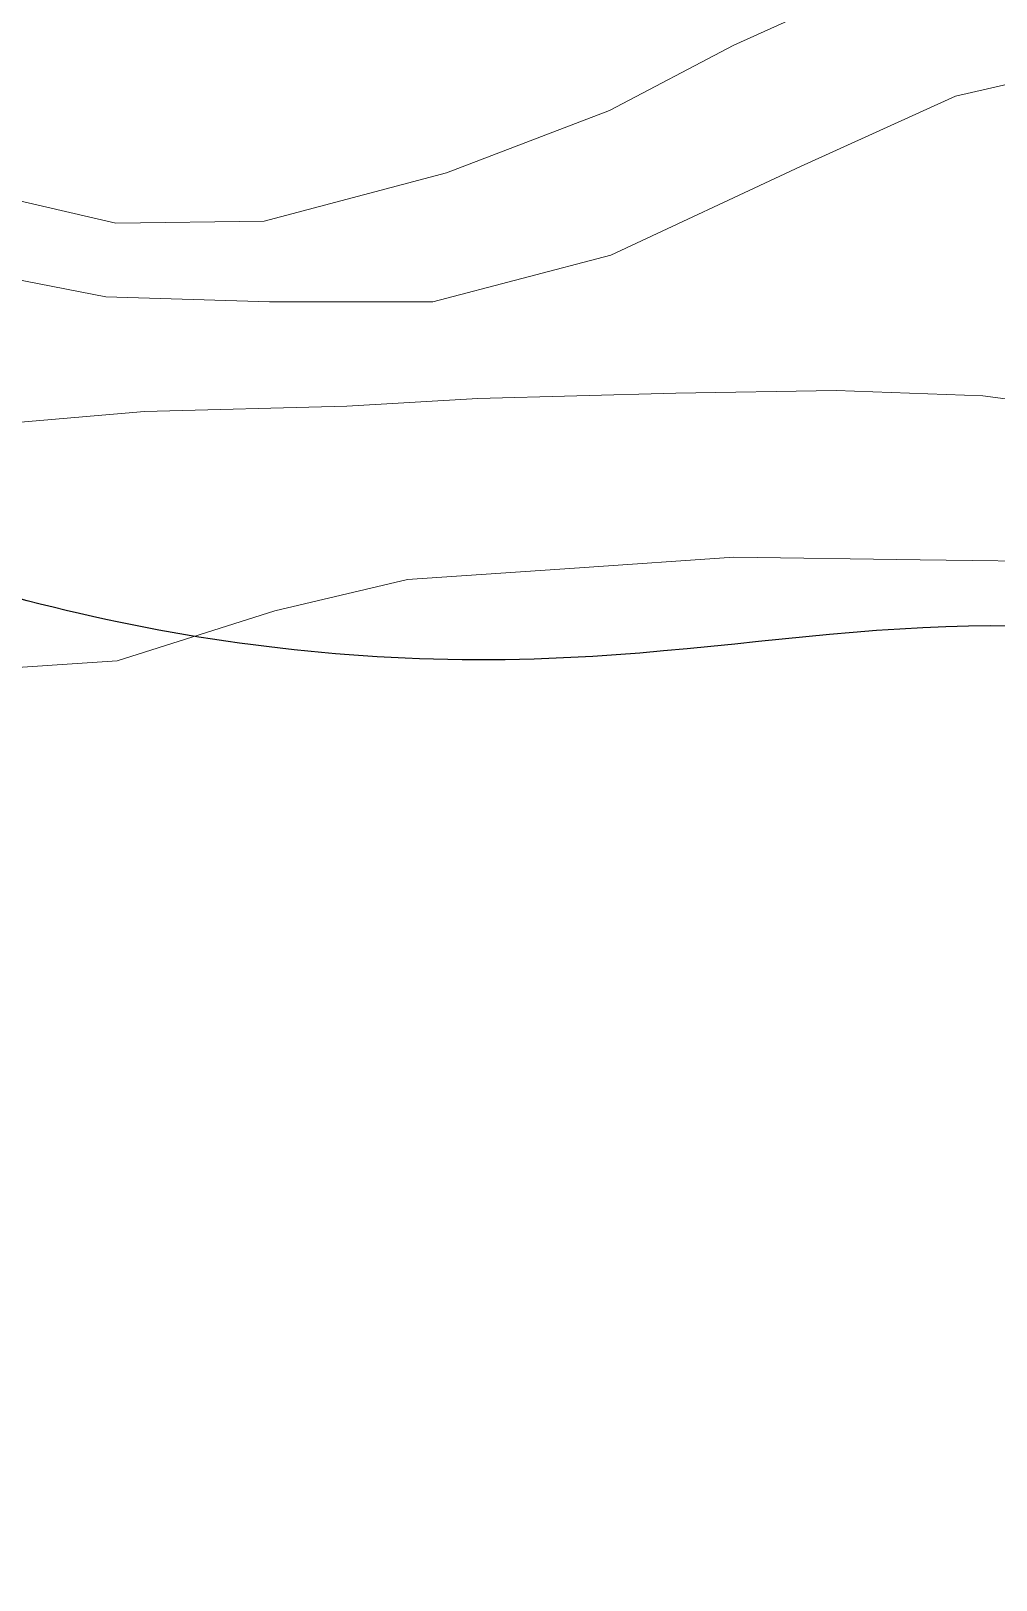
# Model space of a CAD drawing. Header units: metres. Extents: x 30 to 776, y 38 to 676.
# Drawn here: x 384.2 to 399.02, y 167.37 to 191.15 of the extents above; entities that cross this region are included whole.
import ezdxf

# ---------------------------------------------------------------- set-up
doc = ezdxf.new("R2010")
doc.units = ezdxf.units.M
doc.layers.add('01_Fina', color=7, linetype='Continuous')

msp = doc.modelspace()

# ---------------------------------------------------------------- linework, layer by layer
msp.add_open_spline([(337.235, 127.132), (337.239, 127.164), (337.243, 127.195), (337.534, 129.603), (337.529, 131.864), (337.121, 136.097), (336.721, 138.067), (335.762, 141.729), (335.205, 143.422), (334.274, 146.162), (333.891, 147.258), (333.37, 148.842), (333.204, 149.36), (332.896, 150.379), (332.754, 150.878), (332.383, 152.266), (332.169, 153.169), (331.49, 156.303), (331.088, 158.661), (330.262, 163.647), (329.837, 166.273), (329.025, 170.376), (328.725, 171.771), (328.208, 173.899), (328.025, 174.614), (327.633, 176.055), (327.424, 176.783), (326.932, 178.391), (326.647, 179.266), (325.297, 183.192), (324.084, 186.172), (322.261, 190.362), (321.663, 191.692), (319.343, 196.746), (317.641, 200.215), (314.476, 206.827), (313.013, 209.968), (310.966, 214.976), (310.261, 216.862), (309.015, 220.684), (308.476, 222.618), (307.48, 227.032), (307.062, 229.527), (306.643, 233.3), (306.538, 234.562), (306.399, 237.081), (306.367, 238.334), (306.374, 241.415), (306.454, 243.243), (306.804, 247.492), (307.124, 249.923), (307.777, 253.656), (308.023, 254.915), (308.571, 257.468), (308.874, 258.767), (309.994, 263.306), (310.925, 266.649), (311.889, 270.078), (313.627, 275.204), (317.279, 285.972), (337.484, 284.65), (355.994, 289.619), (378.099, 282.507), (385.186, 264.157), (390.065, 248.558), (396.775, 226.973), (424.688, 222.685), (444.391, 210.752), (461.634, 207.122), (482.506, 200.565), (496.178, 175.269), (510.861, 144.115), (503.632, 135.853), (477.913, 117.181), (452.193, 98.508), (426.473, 79.836), (419.96, 77.962), (408.142, 86.999), (392.989, 99.335), (404.973, 115.032), (393.069, 133.875), (412.041, 152.033), (409.569, 170.721), (402.517, 183.222), (391.326, 180.471), (378.648, 183.425), (364.896, 192.185), (356.65, 207.246), (347.197, 220.021), (341.229, 229.09), (336.92, 233.79), (334.453, 234.026), (332.122, 233.361), (332.159, 230.333), (333.767, 227.787), (336.328, 225.722), (338.145, 223.634), (339.775, 220.783), (339.294, 215.859), (340.276, 208.317), (344.201, 201.27), (346.941, 192.715), (353.977, 182.054), (355.834, 167.525), (358.449, 151.062), (359.828, 135.219), (362.932, 119.073), (363.627, 98.57), (347.637, 97.786), (334.313, 102.113), (335.93, 116.27), (336.896, 124.31), (337.253, 127.283)], degree=3, knots=[0, 0, 0, 0, 0.069077, 0.069077, 5.237647, 5.237647, 10.406217, 10.406217, 15.574788, 15.574788, 19.311727, 19.311727, 21.180197, 21.180197, 23.048667, 23.048667, 26.229926, 26.229926, 33.76577, 33.76577, 41.301613, 41.301613, 45.069535, 45.069535, 46.953496, 46.953496, 48.837456, 48.837456, 51.118468, 51.118468, 59.139333, 59.139333, 63.041521, 63.041521, 74.350792, 74.350792, 85.660063, 85.660063, 92.555889, 92.555889, 99.451714, 99.451714, 107.711008, 107.711008, 111.840655, 111.840655, 115.970302, 115.970302, 122.008977, 122.008977, 129.886314, 129.886314, 133.824982, 133.824982, 137.76365, 137.76365, 147.349518, 147.349518, 147.349518, 161.939456, 177.999555, 199.616474, 222.135069, 238.526535, 255.558516, 272.953981, 300.893765, 330.039951, 342.955287, 353.621611, 394.029346, 430.25515, 430.25515, 430.25515, 431.25515, 431.25515, 431.25515, 454.24511, 467.992712, 481.91247, 501.42662, 522.840626, 548.453716, 552.619321, 563.19461, 576.588182, 592.742806, 609.771994, 627.433256, 640.276321, 642.825322, 645.862668, 647.358368, 649.273165, 653.487167, 656.357747, 659.04202, 661.809383, 665.884528, 673.414362, 684.409044, 689.704053, 700.308838, 722.158691, 732.409385, 750.678235, 768.800389, 785.470981, 799.566573, 808.214055, 824.112797, 833.438506, 833.438506, 833.438506, 833.438506])
at = {"layer": '01_Fina', "color": 252, "linetype": 'Continuous', "lineweight": 9, "true_color": 0x939598}
for points in [[(398.504, 192.518), (394.994, 190.928), (393.084, 189.928), (390.584, 188.968), (387.784, 188.228), (385.504, 188.198), (382.964, 188.788), (380.304, 189.278), (377.994, 189.678), (374.984, 189.718), (372.364, 189.728), (369.774, 189.758), (366.974, 190.788), (364.424, 193.738)], [(400.674, 190.668), (398.394, 190.148), (396.014, 189.068), (393.104, 187.708), (390.374, 186.988), (387.864, 186.988), (385.354, 187.068), (380.624, 187.988), (377.644, 188.048), (375.084, 187.838), (372.404, 187.428), (369.534, 187.488), (367.314, 187.608), (364.714, 188.188), (362.184, 188.598), (359.004, 187.768), (357.764, 186.098), (357.144, 183.358), (357.114, 180.848), (356.984, 178.008), (356.384, 175.598), (355.834, 173.568), (355.394, 170.708), (354.764, 168.038)], [(359.054, 165.968), (359.514, 168.548), (360.234, 171.258), (361.184, 173.878), (362.624, 176.438), (364.854, 179.068), (366.704, 180.488), (368.684, 181.958), (370.924, 182.778), (372.944, 183.248), (375.584, 184.118), (378.384, 184.748), (380.544, 184.928), (383.624, 185.108), (385.944, 185.308), (389.054, 185.388), (391.064, 185.508), (394.104, 185.588), (396.564, 185.628), (398.814, 185.548), (401.744, 185.158)], [(400.244, 182.998), (397.854, 183.028), (394.994, 183.068), (392.624, 182.908), (389.984, 182.728), (387.944, 182.248), (385.524, 181.478), (383.454, 181.338), (380.944, 181.138), (378.214, 180.838), (377.364, 180.728), (375.004, 179.598), (373.374, 178.318), (371.734, 176.158), (370.434, 174.608), (368.754, 172.718), (367.194, 171.268), (365.094, 169.828), (363.434, 167.928), (362.514, 166.068)]]:
    msp.add_lwpolyline(points, dxfattribs=at)

doc.saveas('drawing.dxf')
